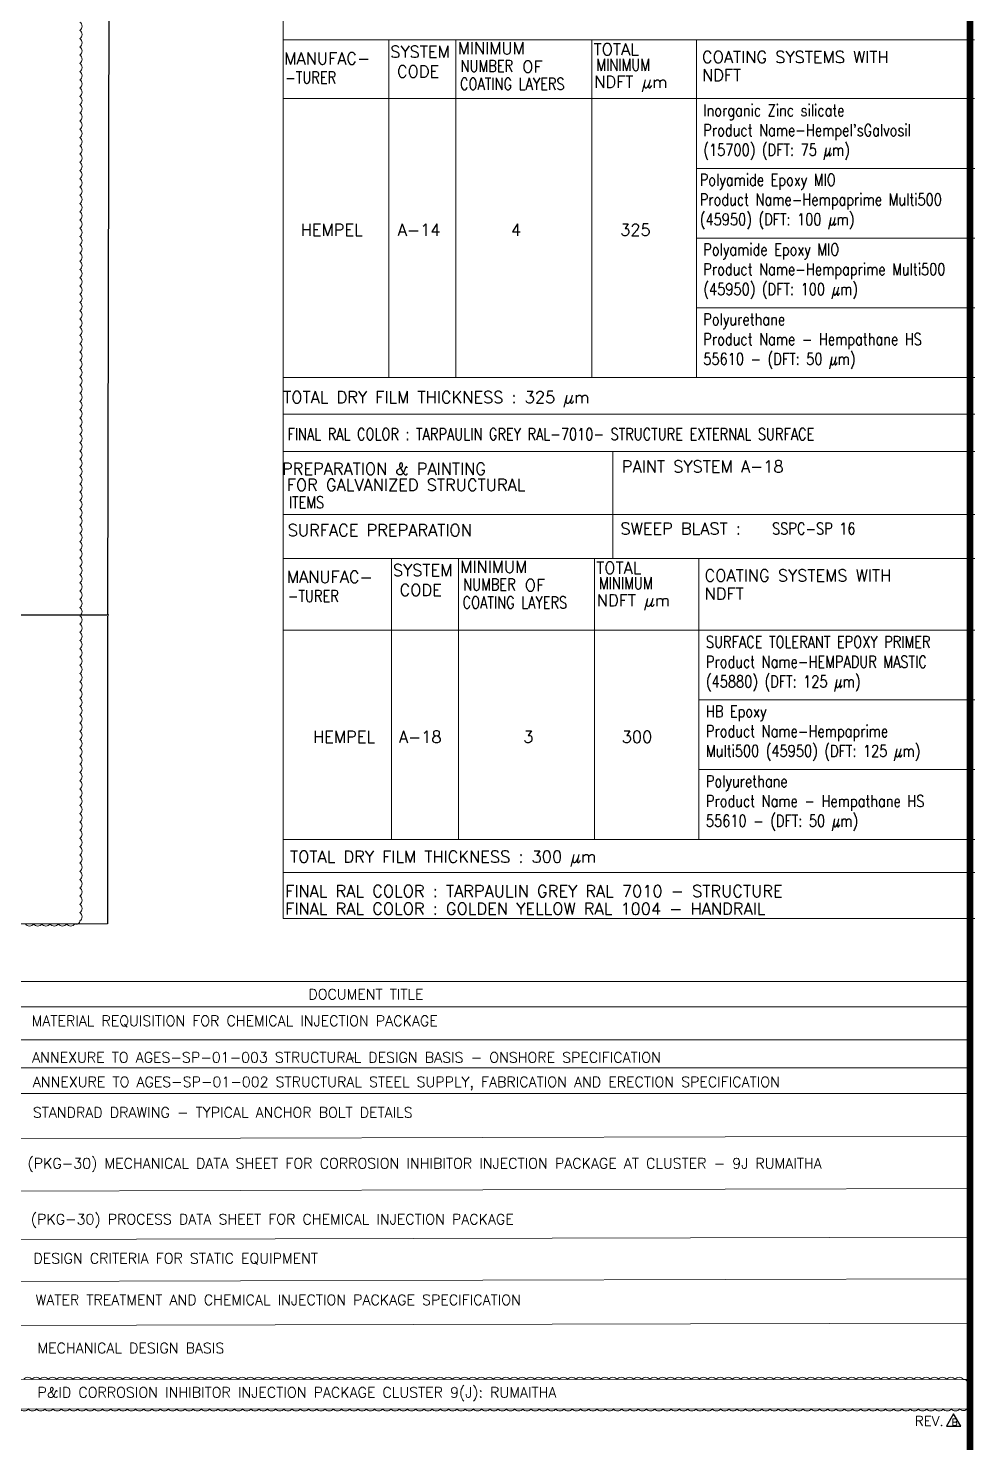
# Model space of a CAD drawing. Header units: inches. Extents: x 26960 to 35074, y -20333 to -19295.
# Drawn here: x 27503.7 to 27646.5, y -19638.3 to -19423.9 of the extents above; entities that cross this region are included whole.
import ezdxf
from ezdxf.enums import TextEntityAlignment as Align

# ---------------------------------------------------------------- set-up
doc = ezdxf.new("R2010")
doc.units = ezdxf.units.IN
doc.header["$LTSCALE"] = 200
doc.header["$MEASUREMENT"] = 0
doc.linetypes.add('DASHED', pattern=[0.75, 0.5, -0.25])
doc.linetypes.add('DASHED2', pattern=[0.375, 0.25, -0.125])
doc.layers.add('B-OBJ', color=7, linetype='Continuous', lineweight=13)
doc.layers.add('OBJECT', color=7, linetype='Continuous', lineweight=18)
for name, color, linetype in [('BORDER1', 3, 'Continuous'), ('BORDER2', 7, 'Continuous'), ('DIMENSION', 8, 'Continuous'), ('text', 3, 'Continuous')]:
    doc.layers.add(name, color=color, linetype=linetype)
doc.styles.add("ROMAN'S", font='romans.shx')
doc.styles.add('ROMANC', font='ROMANC', dxfattribs={"height": 5})
doc.styles.add('ROMANS', font='romans.shx')
doc.styles.add('ROMANT', font='romant.shx')
doc.styles.add('RS', font='ROMANS.shx', dxfattribs={"width": 0.8})
doc.styles.get("Standard").update_dxf_attribs({"font": 'romans.shx'})

# ---------------------------------------------------------------- blocks, each defined once
blk = doc.blocks.new('*U231')
at = {"layer": 'text', "color": 252, "lineweight": 15}
blk.add_line((548.8, -1829.7, -0.6), (546.1, -0.4, 0), dxfattribs=at)
blk = doc.blocks.new('*U230')
at = {"layer": 'DIMENSION', "color": 0, "linetype": 'ByBlock', "lineweight": -2, "transparency": 16777216, "rotation": 90.0688357429262}
blk.add_blockref('*U231', (-22965.5, -18534.9, 0.6), dxfattribs=at)
blk = doc.blocks.new('*U233')
at = {"layer": 'text', "color": 252, "lineweight": 15}
blk.add_line((548.8, -1829.7, -0.6), (546.1, -0.4, 0), dxfattribs=at)
blk = doc.blocks.new('*U232')
at = {"layer": 'DIMENSION', "color": 0, "linetype": 'ByBlock', "lineweight": -2, "transparency": 16777216, "rotation": 90.0688357429262}
blk.add_blockref('*U233', (-22965.5, -18534.9, 0.6), dxfattribs=at)
blk = doc.blocks.new('*U235')
at = {"layer": 'text', "color": 252, "lineweight": 15}
blk.add_line((548.8, -1829.7, -0.6), (546.1, -0.4, 0), dxfattribs=at)
blk = doc.blocks.new('*U234')
at = {"layer": 'DIMENSION', "color": 0, "linetype": 'ByBlock', "lineweight": -2, "transparency": 16777216, "rotation": 90.0688357429262}
blk.add_blockref('*U235', (-22965.5, -18534.9, 0.6), dxfattribs=at)
blk = doc.blocks.new('*U237')
at = {"layer": 'text', "color": 252, "lineweight": 15}
blk.add_line((548.8, -1829.7, -0.6), (546.1, -0.4, 0), dxfattribs=at)
blk = doc.blocks.new('*U236')
at = {"layer": 'DIMENSION', "color": 0, "linetype": 'ByBlock', "lineweight": -2, "transparency": 16777216, "rotation": 90.0688357429262}
blk.add_blockref('*U237', (-22965.5, -18534.9, 0.6), dxfattribs=at)
blk = doc.blocks.new('*U239')
at = {"layer": 'text', "color": 252, "lineweight": 15}
blk.add_line((548.8, -1829.7, -0.6), (546.1, -0.4, 0), dxfattribs=at)
blk = doc.blocks.new('*U238')
at = {"layer": 'DIMENSION', "color": 0, "linetype": 'ByBlock', "lineweight": -2, "transparency": 16777216, "rotation": 90.0688357429262}
blk.add_blockref('*U239', (-22965.5, -18534.9, 0.6), dxfattribs=at)
blk = doc.blocks.new('*U254')
at = {"layer": 'BORDER1', "color": 154, "true_color": 0x1859a9, "const_width": 1}
blk.add_lwpolyline([(656, 0), (656, 564)], dxfattribs=at)
at = {"layer": 'BORDER2', "flags": 8}
for tag, height, style, p in [('REV-B', 2.7, 'ROMANS', (662.76, 125.68)), ('REV-A', 2.7, 'ROMANS', (662.76, 118.68)), ('RE-B', 7, 'ROMANT', (745.34, 6.15))]:
    blk.add_attdef(tag, text='', height=height, dxfattribs=dict(at, style=style)).set_placement(p, align=Align.CENTER)
at = {"layer": 'BORDER2', "style": 'ROMANS', "width": 4.59626}
for tag, p, p2 in [('DATE-B', (668.47, 125.68), (681.47, 125.68)), ('DATE-A', (668.47, 118.68), (681.47, 118.68))]:
    blk.add_attdef(tag, text='', height=2.7, dxfattribs=at).set_placement(p, p2, align=Align.FIT)
at = {"layer": 'BORDER2'}
for tag, height, style, p in [('DRN-B', 2.7, 'ROMANS', (689.55, 125.68)), ('CHD-B', 2.7, 'ROMANS', (701.61, 125.68)), ('APD-B', 2.7, 'ROMANS', (713.32, 125.68)), ('DRN-A', 2.7, 'ROMANS', (689.55, 118.68)), ('CHD-A', 2.7, 'ROMANS', (701.61, 118.68)), ('APD-A', 2.7, 'ROMANS', (713.32, 118.68)), ('CONS_CONT_VEND', 3.5, 'ROMANC', (726, 61.94))]:
    blk.add_attdef(tag, text='', height=height, dxfattribs=dict(at, style=style)).set_placement(p, align=Align.CENTER)
at = {"layer": 'BORDER2', "style": 'ROMANS', "width": 0.8}
for tag, p, height in [('1:X', (670.77, 103.49), 3), ('LOC', (709.61, 103.49), 3), ('PROJ_NO', (774.84, 103.49), 3), ('CONS_DRG_NO', (681.74, 53.26), 2.5)]:
    blk.add_attdef(tag, p, '', height=height, dxfattribs=at)
at = {"layer": 'BORDER2', "lineweight": 30, "width": 0.8, "flags": 104}
for tag, p in [('COMMENTS-B', (719.88, 127.5)), ('COMMENTS-A', (719.88, 120.5))]:
    blk.add_attdef(tag, text='', height=2.2, dxfattribs=at).set_placement(p, align=Align.MIDDLE_LEFT)
at = {"layer": 'BORDER2', "style": 'ROMANS', "width": 0.8}
for tag, p in [('PROJECT_TITLE_1', (726, 45.91)), ('PROJECT_TITLE_2', (726, 40.58))]:
    blk.add_attdef(tag, text='', height=3.5, dxfattribs=at).set_placement(p, align=Align.MIDDLE)
at = {"layer": 'BORDER2', "style": 'ROMANT', "width": 0.8}
for tag, p in [('DRG_TITLE_1', (726, 29.73)), ('DRG_TITLE_2', (726, 23.03)), ('DRG_TITLE_3', (726, 16.33))]:
    blk.add_attdef(tag, text='', height=4, dxfattribs=at).set_placement(p, align=Align.CENTER)
at = {"layer": 'BORDER2', "style": 'ROMANT'}
for tag, p in [('AR', (668.95, 6.15)), ('PA', (683.03, 6.15)), ('DC', (697.09, 6.15)), ('TS', (775.94, 6.15))]:
    blk.add_attdef(tag, p, '', height=7, dxfattribs=at)
for tag, p in [('SRNO', (736.79, 6.15)), ('SH', (771.83, 6.2))]:
    blk.add_attdef(tag, text='', height=7, dxfattribs=at).set_placement(p, align=Align.RIGHT)
at = {"layer": 'BORDER2', "style": 'ROMANS', "flags": 2}
blk.add_attdef('TB_VERSION', text='', height=2, dxfattribs=at).set_placement((1, -1), align=Align.TOP_LEFT)
blk = doc.blocks.new('REVISION')
at = {"layer": 'DIMENSION', "color": 1, "linetype": 'DASHED2'}
blk.add_lwpolyline([(-2.5, 13.6), (-11.2, 28.6), (-19.9, 13.6)], close=True, dxfattribs=at)
at = {"layer": 'DIMENSION', "color": 1, "linetype": 'DASHED2', "attachment_point": 1, "style": "ROMAN'S"}
for s, insert, char_height, width in [('REV.', (-58.2, 26), 12, 56.203), ('B', (-13.6, 22.6), 8, 5.597)]:
    blk.add_mtext(s, dxfattribs=dict(at, insert=insert, char_height=char_height, width=width))

msp = doc.modelspace()

# ---------------------------------------------------------------- linework, layer by layer
at = {"layer": 'B-OBJ', "color": 8}
msp.add_line((27375.81865, -19559.65185), (27515.68354, -19559.65185), dxfattribs=at)
at = {"layer": 'B-OBJ', "color": 6}
for points in [[(27511.518, -19422.93719, -0.5206), (27511.518, -19424.18719, -0.5206), (27511.518, -19425.43719, -0.5206), (27511.518, -19426.68719, -0.5206), (27511.518, -19427.93719, -0.5206), (27511.518, -19429.18719, -0.5206), (27511.518, -19430.43719, -0.5206), (27511.518, -19431.68719, -0.5206), (27511.518, -19432.93719, -0.5206), (27511.518, -19434.18719, -0.5206), (27511.518, -19435.43719, -0.5206), (27511.518, -19436.68719, -0.5206), (27511.518, -19437.93719, -0.5206), (27511.518, -19439.18719, -0.5206), (27511.518, -19440.43719, -0.5206), (27511.518, -19441.68719, -0.5206), (27511.518, -19442.93719, -0.5206), (27511.518, -19444.18719, -0.5206), (27511.518, -19445.43719, -0.5206), (27511.518, -19446.68719, -0.5206), (27511.518, -19447.93719, -0.5206), (27511.518, -19449.18719, -0.5206), (27511.518, -19450.43719, -0.5206), (27511.518, -19451.68719, -0.5206), (27511.518, -19452.93719, -0.5206), (27511.518, -19454.18719, -0.5206), (27511.518, -19455.43719, -0.5206), (27511.518, -19456.68719, -0.5206), (27511.518, -19457.93719, -0.5206), (27511.518, -19459.18719, -0.5206), (27511.518, -19460.43719, -0.5206), (27511.518, -19461.68719, -0.5206), (27511.518, -19462.93719, -0.5206), (27511.518, -19464.18719, -0.5206), (27511.518, -19465.43719, -0.5206), (27511.518, -19466.68719, -0.5206), (27511.518, -19467.93719, -0.5206), (27511.518, -19469.18719, -0.5206), (27511.518, -19470.43719, -0.5206), (27511.518, -19471.68719, -0.5206), (27511.518, -19472.93719, -0.5206), (27511.518, -19474.18719, -0.5206), (27511.518, -19475.43719, -0.5206), (27511.518, -19476.68719, -0.5206), (27511.518, -19477.93719, -0.5206), (27511.518, -19479.18719, -0.5206), (27511.518, -19480.43719, -0.5206), (27511.518, -19481.68719, -0.5206), (27511.518, -19482.93719, -0.5206), (27511.518, -19484.18719, -0.5206), (27511.518, -19485.43719, -0.5206), (27511.518, -19486.68719, -0.5206), (27511.518, -19487.93719, -0.5206), (27511.518, -19489.18719, -0.5206), (27511.518, -19490.43719, -0.5206), (27511.518, -19491.68719, -0.5206), (27511.518, -19492.93719, -0.5206), (27511.518, -19494.18719, -0.5206), (27511.518, -19495.43719, -0.5206), (27511.518, -19496.68719, -0.5206), (27511.518, -19497.93719, -0.5206), (27511.518, -19499.18719, -0.5206), (27511.518, -19500.43719, -0.5206), (27511.518, -19501.68719, -0.5206), (27511.518, -19502.93719, -0.5206), (27511.518, -19504.18719, -0.5206), (27511.518, -19505.43719, -0.5206), (27511.518, -19506.68719, -0.5206), (27511.518, -19507.93719, -0.5206), (27511.518, -19509.18719, -0.5206), (27511.518, -19510.43719, -0.5206), (27511.518, -19511.68719, -0.5206), (27511.518, -19512.93719, -0.5206), (27511.518, -19514.18719, -0.5206), (27511.518, -19515.43719, -0.5206), (27511.518, -19516.68719, -0.5206), (27511.518, -19517.93719, -0.5206), (27511.518, -19519.18719, -0.5206), (27511.518, -19520.43719, -0.5206), (27511.518, -19521.68719, -0.5206), (27511.518, -19522.93719, -0.5206), (27511.518, -19524.18719, -0.5206), (27511.518, -19525.43719, -0.5206), (27511.518, -19526.68719, -0.5206), (27511.518, -19527.93719, -0.5206), (27511.518, -19529.18719, -0.5206), (27511.518, -19530.43719, -0.5206), (27511.518, -19531.68719, -0.5206), (27511.518, -19532.93719, -0.5206), (27511.518, -19534.18719, -0.5206), (27511.518, -19535.43719, -0.5206), (27511.518, -19536.68719, -0.5206), (27511.518, -19537.93719, -0.5206), (27511.518, -19539.18719, -0.5206), (27511.518, -19540.43719, -0.5206), (27511.518, -19541.68719, -0.5206), (27511.518, -19542.93719, -0.5206), (27511.518, -19544.18719, -0.5206), (27511.518, -19545.43719, -0.5206), (27511.518, -19546.68719, -0.5206), (27511.518, -19547.93719, -0.5206), (27511.518, -19549.18719, -0.5206), (27511.518, -19550.43719, -0.5206), (27511.518, -19551.68719, -0.5206), (27511.518, -19552.93719, -0.5206), (27511.518, -19554.18719, -0.5206), (27511.518, -19555.43719, -0.5206), (27511.518, -19556.68719, -0.5206), (27511.518, -19557.93719, -0.5206), (27511.518, -19559.18719, -0.5206), (27510.73266, -19559.65185, -0.5206), (27509.48266, -19559.65185, -0.5206), (27508.23266, -19559.65185, -0.5206), (27506.98266, -19559.65185, -0.5206), (27505.73266, -19559.65185, -0.5206), (27504.48266, -19559.65185, -0.5206), (27503.23266, -19559.65185, -0.5206)], [(27502.97658, -19628.71562, -0.5206), (27504.22658, -19628.71562, -0.5206), (27505.47658, -19628.71562, -0.5206), (27506.72658, -19628.71562, -0.5206), (27507.97658, -19628.71562, -0.5206), (27509.22658, -19628.71562, -0.5206), (27510.47658, -19628.71562, -0.5206), (27511.72658, -19628.71562, -0.5206), (27512.97658, -19628.71562, -0.5206), (27514.22658, -19628.71562, -0.5206), (27515.47658, -19628.71562, -0.5206), (27516.72658, -19628.71562, -0.5206), (27517.97658, -19628.71562, -0.5206), (27519.22658, -19628.71562, -0.5206), (27520.47658, -19628.71562, -0.5206), (27521.72658, -19628.71562, -0.5206), (27522.97658, -19628.71562, -0.5206), (27524.22658, -19628.71562, -0.5206), (27525.47658, -19628.71562, -0.5206), (27526.72658, -19628.71562, -0.5206), (27527.97658, -19628.71562, -0.5206), (27529.22658, -19628.71562, -0.5206), (27530.47658, -19628.71562, -0.5206), (27531.72658, -19628.71562, -0.5206), (27532.97658, -19628.71562, -0.5206), (27534.22658, -19628.71562, -0.5206), (27535.47658, -19628.71562, -0.5206), (27536.72658, -19628.71562, -0.5206), (27537.97658, -19628.71562, -0.5206), (27539.22658, -19628.71562, -0.5206), (27540.47658, -19628.71562, -0.5206), (27541.72658, -19628.71562, -0.5206), (27542.97658, -19628.71562, -0.5206), (27544.22658, -19628.71562, -0.5206), (27545.47658, -19628.71562, -0.5206), (27546.72658, -19628.71562, -0.5206), (27547.97658, -19628.71562, -0.5206), (27549.22658, -19628.71562, -0.5206), (27550.47658, -19628.71562, -0.5206), (27551.72658, -19628.71562, -0.5206), (27552.97658, -19628.71562, -0.5206), (27554.22658, -19628.71562, -0.5206), (27555.47658, -19628.71562, -0.5206), (27556.72658, -19628.71562, -0.5206), (27557.97658, -19628.71562, -0.5206), (27559.22658, -19628.71562, -0.5206), (27560.47658, -19628.71562, -0.5206), (27561.72658, -19628.71562, -0.5206), (27562.97658, -19628.71562, -0.5206), (27564.22658, -19628.71562, -0.5206), (27565.47658, -19628.71562, -0.5206), (27566.72658, -19628.71562, -0.5206), (27567.97658, -19628.71562, -0.5206), (27569.22658, -19628.71562, -0.5206), (27570.47658, -19628.71562, -0.5206), (27571.72658, -19628.71562, -0.5206), (27572.97658, -19628.71562, -0.5206), (27574.22658, -19628.71562, -0.5206), (27575.47658, -19628.71562, -0.5206), (27576.72658, -19628.71562, -0.5206), (27577.97658, -19628.71562, -0.5206), (27579.22658, -19628.71562, -0.5206), (27580.47658, -19628.71562, -0.5206), (27581.72658, -19628.71562, -0.5206), (27582.97658, -19628.71562, -0.5206), (27584.22658, -19628.71562, -0.5206), (27585.47658, -19628.71562, -0.5206), (27586.72658, -19628.71562, -0.5206), (27587.97658, -19628.71562, -0.5206), (27589.22658, -19628.71562, -0.5206), (27590.47658, -19628.71562, -0.5206), (27591.72658, -19628.71562, -0.5206), (27592.97658, -19628.71562, -0.5206), (27594.22658, -19628.71562, -0.5206), (27595.47658, -19628.71562, -0.5206), (27596.72658, -19628.71562, -0.5206), (27597.97658, -19628.71562, -0.5206), (27599.22658, -19628.71562, -0.5206), (27600.47658, -19628.71562, -0.5206), (27601.72658, -19628.71562, -0.5206), (27602.97658, -19628.71562, -0.5206), (27604.22658, -19628.71562, -0.5206), (27605.47658, -19628.71562, -0.5206), (27606.72658, -19628.71562, -0.5206), (27607.97658, -19628.71562, -0.5206), (27609.22658, -19628.71562, -0.5206), (27610.47658, -19628.71562, -0.5206), (27611.72658, -19628.71562, -0.5206), (27612.97658, -19628.71562, -0.5206), (27614.22658, -19628.71562, -0.5206), (27615.47658, -19628.71562, -0.5206), (27616.72658, -19628.71562, -0.5206), (27617.97658, -19628.71562, -0.5206), (27619.22658, -19628.71562, -0.5206), (27620.47658, -19628.71562, -0.5206), (27621.72658, -19628.71562, -0.5206), (27622.97658, -19628.71562, -0.5206), (27624.22658, -19628.71562, -0.5206), (27625.47658, -19628.71562, -0.5206), (27626.72658, -19628.71562, -0.5206), (27627.97658, -19628.71562, -0.5206), (27629.22658, -19628.71562, -0.5206), (27630.47658, -19628.71562, -0.5206), (27631.72658, -19628.71562, -0.5206), (27632.97658, -19628.71562, -0.5206), (27634.22658, -19628.71562, -0.5206), (27635.47658, -19628.71562, -0.5206), (27636.72658, -19628.71562, -0.5206), (27637.97658, -19628.71562, -0.5206), (27639.22658, -19628.71562, -0.5206), (27640.47658, -19628.71562, -0.5206), (27641.72658, -19628.71562, -0.5206), (27642.97658, -19628.71562, -0.5206), (27644.22658, -19628.71562, -0.5206), (27645.47658, -19628.71562, -0.5206), (27646.10247, -19629.33973, -0.5206), (27646.10247, -19630.58973, -0.5206), (27646.10247, -19631.83973, -0.5206), (27646.10247, -19633.08973, -0.5206), (27644.93437, -19633.17164, -0.5206), (27643.68437, -19633.17164, -0.5206), (27642.43437, -19633.17164, -0.5206), (27641.18437, -19633.17164, -0.5206), (27639.93437, -19633.17164, -0.5206), (27638.68437, -19633.17164, -0.5206), (27637.43437, -19633.17164, -0.5206), (27636.18437, -19633.17164, -0.5206), (27634.93437, -19633.17164, -0.5206), (27633.68437, -19633.17164, -0.5206), (27632.43437, -19633.17164, -0.5206), (27631.18437, -19633.17164, -0.5206), (27629.93437, -19633.17164, -0.5206), (27628.68437, -19633.17164, -0.5206), (27627.43437, -19633.17164, -0.5206), (27626.18437, -19633.17164, -0.5206), (27624.93437, -19633.17164, -0.5206), (27623.68437, -19633.17164, -0.5206), (27622.43437, -19633.17164, -0.5206), (27621.18437, -19633.17164, -0.5206), (27619.93437, -19633.17164, -0.5206), (27618.68437, -19633.17164, -0.5206), (27617.43437, -19633.17164, -0.5206), (27616.18437, -19633.17164, -0.5206), (27614.93437, -19633.17164, -0.5206), (27613.68437, -19633.17164, -0.5206), (27612.43437, -19633.17164, -0.5206), (27611.18437, -19633.17164, -0.5206), (27609.93437, -19633.17164, -0.5206), (27608.68437, -19633.17164, -0.5206), (27607.43437, -19633.17164, -0.5206), (27606.18437, -19633.17164, -0.5206), (27604.93437, -19633.17164, -0.5206), (27603.68437, -19633.17164, -0.5206), (27602.43437, -19633.17164, -0.5206), (27601.18437, -19633.17164, -0.5206), (27599.93437, -19633.17164, -0.5206), (27598.68437, -19633.17164, -0.5206), (27597.43437, -19633.17164, -0.5206), (27596.18437, -19633.17164, -0.5206), (27594.93437, -19633.17164, -0.5206), (27593.68437, -19633.17164, -0.5206), (27592.43437, -19633.17164, -0.5206), (27591.18437, -19633.17164, -0.5206), (27589.93437, -19633.17164, -0.5206), (27588.68437, -19633.17164, -0.5206), (27587.43437, -19633.17164, -0.5206), (27586.18437, -19633.17164, -0.5206), (27584.93437, -19633.17164, -0.5206), (27583.68437, -19633.17164, -0.5206), (27582.43437, -19633.17164, -0.5206), (27581.18437, -19633.17164, -0.5206), (27579.93437, -19633.17164, -0.5206), (27578.68437, -19633.17164, -0.5206), (27577.43437, -19633.17164, -0.5206), (27576.18437, -19633.17164, -0.5206), (27574.93437, -19633.17164, -0.5206), (27573.68437, -19633.17164, -0.5206), (27572.43437, -19633.17164, -0.5206), (27571.18437, -19633.17164, -0.5206), (27569.93437, -19633.17164, -0.5206), (27568.68437, -19633.17164, -0.5206), (27567.43437, -19633.17164, -0.5206), (27566.18437, -19633.17164, -0.5206), (27564.93437, -19633.17164, -0.5206), (27563.68437, -19633.17164, -0.5206), (27562.43437, -19633.17164, -0.5206), (27561.18437, -19633.17164, -0.5206), (27559.93437, -19633.17164, -0.5206), (27558.68437, -19633.17164, -0.5206), (27557.43437, -19633.17164, -0.5206), (27556.18437, -19633.17164, -0.5206), (27554.93437, -19633.17164, -0.5206), (27553.68437, -19633.17164, -0.5206), (27552.43437, -19633.17164, -0.5206), (27551.18437, -19633.17164, -0.5206), (27549.93437, -19633.17164, -0.5206), (27548.68437, -19633.17164, -0.5206), (27547.43437, -19633.17164, -0.5206), (27546.18437, -19633.17164, -0.5206), (27544.93437, -19633.17164, -0.5206), (27543.68437, -19633.17164, -0.5206), (27542.43437, -19633.17164, -0.5206), (27541.18437, -19633.17164, -0.5206), (27539.93437, -19633.17164, -0.5206), (27538.68437, -19633.17164, -0.5206), (27537.43437, -19633.17164, -0.5206), (27536.18437, -19633.17164, -0.5206), (27534.93437, -19633.17164, -0.5206), (27533.68437, -19633.17164, -0.5206), (27532.43437, -19633.17164, -0.5206), (27531.18437, -19633.17164, -0.5206), (27529.93437, -19633.17164, -0.5206), (27528.68437, -19633.17164, -0.5206), (27527.43437, -19633.17164, -0.5206), (27526.18437, -19633.17164, -0.5206), (27524.93437, -19633.17164, -0.5206), (27523.68437, -19633.17164, -0.5206), (27522.43437, -19633.17164, -0.5206), (27521.18437, -19633.17164, -0.5206), (27519.93437, -19633.17164, -0.5206), (27518.68437, -19633.17164, -0.5206), (27517.43437, -19633.17164, -0.5206), (27516.18437, -19633.17164, -0.5206), (27514.93437, -19633.17164, -0.5206), (27513.68437, -19633.17164, -0.5206), (27512.43437, -19633.17164, -0.5206), (27511.18437, -19633.17164, -0.5206), (27509.93437, -19633.17164, -0.5206), (27508.68437, -19633.17164, -0.5206), (27507.43437, -19633.17164, -0.5206), (27506.18437, -19633.17164, -0.5206), (27504.93437, -19633.17164, -0.5206), (27503.68437, -19633.17164, -0.5206), (27502.43437, -19633.17164, -0.5206)]]:
    msp.add_lwpolyline(points, format="xyb", dxfattribs=at)
at = {"layer": 'DIMENSION'}
for p, q in [((27516.14836, -19310.31992, 18.71139), (27515.70293, -19512.77392, 2.84448)), ((27375.81865, -19512.73203), (27515.87861, -19512.77397, 2.84806)), ((27515.7024, -19513.01652, 2.82547), (27515.68354, -19559.65185, 2.14708))]:
    msp.add_line(p, q, dxfattribs=at)
at = {"layer": 'OBJECT', "color": 252, "lineweight": 15}
msp.add_line((27542.32597, -19532.83934, -0.0601), (27542.31952, -19310.30753, 0), dxfattribs=at)
at = {"layer": 'OBJECT', "color": 1, "lineweight": 15}
for p, q in [((27542.31952, -19558.84755, 0), (27542.31952, -19310.31912, 0)), ((27542.31952, -19425.64176, 0), (27647.19138, -19425.64176, 0)), ((27542.31952, -19425.64176, 0), (27542.31952, -19434.53514, 0)), ((27558.36977, -19425.64176, 0), (27558.36994, -19476.80712, 0.19421)), ((27568.52935, -19425.64176, 0), (27568.52948, -19476.80722, 0.16955)), ((27589.15316, -19425.64176, 0), (27589.15319, -19476.80743, 0.11949)), ((27604.99995, -19425.64176, 0), (27604.99997, -19476.80758, 0.09346)), ((27542.31952, -19434.53514, 0), (27647.19138, -19434.53514, 0)), ((27542.31952, -19434.53514, 0), (27542.31983, -19476.80697, 0.25052)), ((27604.99996, -19445.10338, 0.03555), (27647.25674, -19445.10327, -0.10835)), ((27604.99996, -19455.67162, 0.05485), (27647.25675, -19455.67151, -0.08904)), ((27604.99996, -19466.23986, 0.07416), (27647.25675, -19466.23975, -0.06974)), ((27542.31952, -19476.80761, 0.14124), (27647.25671, -19476.808, -0.05043)), ((27542.31952, -19482.38301, -4.39157), (27647.25671, -19482.38301, -4.39157)), ((27542.31952, -19488.02938, 0), (27647.25674, -19488.0293, -0.13038)), ((27542.31952, -19497.6067, -0.01512), (27647.25675, -19497.6067, -0.01512)), ((27542.31952, -19504.25133, -0.01512), (27647.25675, -19504.25133, -0.01512)), ((27558.76139, -19504.25133, -0.01512), (27558.76145, -19546.83441, 0.06279)), ((27568.92097, -19504.25133, -0.01512), (27568.92102, -19546.8344, 0.05289)), ((27589.54478, -19504.25133, -0.01512), (27589.54479, -19546.83439, 0.03281)), ((27605.39157, -19504.25133, -0.01512), (27605.39157, -19546.83438, 0.02233)), ((27542.31952, -19515.12973, -0.03024), (27647.25675, -19515.12973, -0.03024)), ((27605.39157, -19525.69797, 0.01375), (27647.25675, -19525.69786, -0.12881)), ((27605.39167, -19536.26621, 0.03306), (27647.25675, -19536.26611, -0.10951)), ((27542.31953, -19546.83435, -0.0902), (27647.25675, -19546.83435, -0.0902)), ((27542.31953, -19551.87809, -0.07508), (27647.2589, -19551.87809, -0.07508)), ((27542.31952, -19558.84755, 0), (27647.25674, -19558.84751, -0.11443))]:
    msp.add_line(p, q, dxfattribs=at)
at = {"layer": 'text', "color": 1, "lineweight": 15}
for p, q in [((27592.31552, -19504.25133, -0.01512), (27592.31552, -19488.02934, -3.1597)), ((27646.10243, -19568.38824, -0.39166), (27454.13148, -19568.38824, -0.05257)), ((27646.10195, -19568.38824, -0.39166), (27646.10247, -19633.17164, -0.09655)), ((27646.10243, -19572.23385, -0.74987), (27454.13148, -19572.23385, -0.05257)), ((27646.10243, -19628.66267, -0.74995), (27454.22658, -19628.71562, -0.05257)), ((27646.10247, -19633.17164, -0.74743), (27454.22252, -19633.25331, -0.0554))]:
    msp.add_line(p, q, dxfattribs=at)
at = {"layer": 'text', "color": 252, "lineweight": 15}
for p, q in [((27646.10243, -19577.20154, -0.39166), (27454.13148, -19577.20154, -0.05257)), ((27646.10243, -19581.47942, -0.74991), (27454.13148, -19581.47942, -0.05257)), ((27646.10243, -19585.35613, -0.74992), (27454.13148, -19585.35613, -0.05257))]:
    msp.add_line(p, q, dxfattribs=at)

# ---------------------------------------------------------------- block references
at = {"layer": 'BORDER1', "lineweight": 9}
msp.add_blockref('*U254', (26990.4983, -19874.28619), dxfattribs=at)
at = {"layer": 'DIMENSION', "color": 7, "linetype": 'DASHED', "xscale": 0.1048982027016032, "yscale": 0.1048982027016032, "zscale": 0.1048982027016032}
for name, p in [('*U230', (29863.28244, -17705.37274, -0.11709)), ('*U232', (29863.28244, -17713.28531, -0.11709)), ('*U234', (29863.28244, -17720.64065, -0.11709)), ('*U236', (29863.28244, -17726.99299, -0.11709)), ('*U238', (29863.28244, -17733.67966, -0.11709))]:
    msp.add_blockref(name, p, dxfattribs=at)
at = {"layer": 'DIMENSION', "color": 6, "linetype": 'DASHED2', "xscale": 0.1252646215129461, "yscale": 0.1252646215129461, "zscale": 0.1252646215129461}
msp.add_blockref('REVISION', (27645.42883, -19637.52244), dxfattribs=at)

# ---------------------------------------------------------------- texts
at = {"layer": 'DIMENSION', "lineweight": 0, "insert": (27552.52612, -19579.93517, -0.11709), "char_height": 0.0209796, "attachment_point": 1, "style": "ROMAN'S"}
msp.add_mtext('DESIGN CRITERIA FOR STATIC EQUIPMENT', dxfattribs=at)
at = {"layer": 'OBJECT', "color": 3, "lineweight": 15, "style": 'RS'}
for s, p in [('MANUFAC-', (27542.50348, -19429.33465, 0)), ('SYSTEM', (27558.58088, -19428.31947, 0)), ('MINIMUM ', (27568.79574, -19427.7964, 0)), ('TOTAL ', (27589.41595, -19427.95604, 0)), ('COATING SYSTEMS WITH', (27605.85899, -19429.12437, 0)), ('CODE', (27559.5953, -19431.32827, 0)), ('OF ', (27578.59044, -19430.58102, 0)), ('NDFT', (27605.85931, -19431.87048, 0)), ('NDFT µm', (27589.50709, -19432.88836, 0)), ('HEMPEL', (27544.99385, -19455.32585, 0.05132)), ('A-14', (27559.71301, -19455.32585, 0.05132)), ('4', (27576.87824, -19455.32585, 0.05132)), ('325', (27593.44791, -19455.32585, 0.05132)), ('TOTAL DRY FILM THICKNESS : 325 µm ', (27542.33614, -19480.70921, -4.39157)), (' PREPARATION & PAINTING', (27540.92331, -19491.55241, -0.01512)), ('PAINT SYSTEM A-18', (27593.69902, -19491.1963, -0.06212)), ('FOR GALVANIZED STRUCTURAL ', (27542.88752, -19493.99702, -0.01512)), ('SURFACE PREPARATION', (27543.02343, -19500.85543, -0.03024)), ('SWEEP BLAST :', (27593.48045, -19500.621, -0.03024)), ('SYSTEM', (27558.97249, -19506.92904, -0.01512)), ('MINIMUM ', (27569.18736, -19506.40598, -0.01512)), ('TOTAL ', (27589.80757, -19506.56561, -0.01512)), ('MANUFAC-', (27542.8951, -19507.94423, -0.01512)), ('COATING SYSTEMS WITH', (27606.25061, -19507.73395, -0.01512)), ('CODE', (27559.98692, -19509.93784, -0.01512)), ('OF ', (27578.98206, -19509.19059, -0.01512)), ('NDFT', (27606.25092, -19510.48005, -0.01512)), ('NDFT µm', (27589.89871, -19511.49793, -0.01512)), ('HEMPEL', (27546.85585, -19532.19009, -0.03024)), ('A-18', (27559.88218, -19532.19009, -0.03024)), ('3', (27578.74024, -19532.19009, -0.03024)), ('300', (27593.68524, -19532.19009, -0.03024)), ('TOTAL DRY FILM THICKNESS : 300 µm ', (27543.37384, -19550.35398, -4.49888)), ('FINAL RAL COLOR : TARPAULIN GREY RAL 7010 - STRUCTURE', (27542.64766, -19555.57654, -4.49888)), ('FINAL RAL COLOR : GOLDEN YELLOW RAL 1004 - HANDRAIL', (27542.64766, -19558.24915, -4.49888))]:
    msp.add_text(s, height=1.8, dxfattribs=at).set_placement(p)
msp.add_text('DOCUMENT TITLE', height=1.5736084, dxfattribs=at).set_placement((27554.89007, -19570.3108, -0.06468), align=Align.MIDDLE)
for s, p in [('MATERIAL REQUISITION FOR CHEMICAL INJECTION PACKAGE', (27504.19712, -19574.34527, -0.1252)), ('ANNEXURE TO AGES-SP-01-003 STRUCTURAL DESIGN BASIS - ONSHORE SPECIFICATION', (27504.26232, -19579.88443, -0.1252)), ('ANNEXURE TO AGES-SP-01-002 STRUCTURAL STEEL SUPPLY, FABRICATION AND ERECTION SPECIFICATION', (27504.36931, -19583.60074, -0.1252)), ('STANDRAD DRAWING - TYPICAL ANCHOR BOLT DETAILS', (27504.36931, -19588.23457, -0.1252)), ('(PKG-30) MECHANICAL DATA SHEET FOR CORROSION INHIBITOR INJECTION PACKAGE AT CLUSTER - 9J RUMAITHA ', (27503.56174, -19595.95147, -0.00751)), ('(PKG-30) PROCESS DATA SHEET FOR CHEMICAL INJECTION PACKAGE', (27504.06362, -19604.41987, -0.10721)), ('DESIGN CRITERIA FOR STATIC EQUIPMENT', (27504.45208, -19610.34965, -0.1252)), ('WATER TREATMENT AND CHEMICAL INJECTION PACKAGE SPECIFICATION', (27504.80126, -19616.65046, 5.48693)), ('MECHANICAL DESIGN BASIS', (27505.0741, -19623.95208, 5.29964)), ('P&ID CORROSION INHIBITOR INJECTION PACKAGE CLUSTER 9(J): RUMAITHA ', (27505.06575, -19630.67324, 5.29964))]:
    msp.add_text(s, height=1.5736084, dxfattribs=at).set_placement(p, align=Align.MIDDLE_LEFT)
at = {"layer": 'OBJECT', "color": 3, "lineweight": 15, "char_height": 1.8, "attachment_point": 1, "style": 'RS'}
for s, insert, width in [('NUMBER', (27569.2387, -19428.67897, 0), 39.4345238), ('MINIMUM', (27589.83203, -19428.4978, 0), 40.0297619), ('-TURER', (27542.65753, -19430.43301, 0), 31.3988095), ('COATING LAYERS', (27569.15113, -19431.40326, 0), 79.3154762), ('ITEMS', (27543.18486, -19494.84155, 0), 26.9345238), ('NUMBER', (27569.63032, -19507.28854, -0.01512), 39.4345238), ('MINIMUM', (27590.22364, -19507.10737, -0.01512), 40.0297619), ('-TURER', (27543.04914, -19509.04259, -0.01512), 31.3988095), ('COATING LAYERS', (27569.54274, -19510.01283, -0.01512), 79.3154762)]:
    msp.add_mtext(s, dxfattribs=dict(at, insert=insert, width=width))
at = {"layer": 'OBJECT', "color": 3, "linetype": 'DASHED', "char_height": 1.8, "attachment_point": 1, "style": 'RS'}
for s, insert, width in [("Inorganic Zinc silicate \\PProduct Name-Hempel'sGalvosil\\P(15700) (DFT: 75 µm)", (27606.05888, -19435.40858, 0), 55.1680747), ('Polyamide Epoxy MIO \\PProduct Name-Hempaprime Multi500 \\P(45950) (DFT: 100 µm)', (27605.5242, -19445.93603, 0), 42.3459267), ('Polyamide Epoxy MIO \\PProduct Name-Hempaprime Multi500 \\P(45950) (DFT: 100 µm)', (27606.05897, -19456.50427, 0.0193), 42.3459267), ('Polyurethane \\PProduct Name - Hempathane HS 55610 - (DFT: 50 µm)', (27606.05897, -19467.10053, 0.0193), 37.5582857), ('FINAL RAL COLOR : TARPAULIN GREY RAL-7010- STRUCTURE EXTERNAL SURFACE ', (27542.98024, -19484.48855, -4.39157), 101.2178571), ('SSPC-SP 16', (27616.4868, -19498.821, -0.03024), 20.6742857), ('SURFACE TOLERANT EPOXY PRIMER \\PProduct Name-HEMPADUR MASTIC\\P(45880) (DFT: 125 µm)', (27606.45049, -19516.00317, -0.0218), 55.1680747), ('HB Epoxy \\PProduct Name-Hempaprime \\PMulti500 (45950) (DFT: 125 µm)', (27606.4504, -19526.53062, -0.0218), 42.3459267), ('Polyurethane \\PProduct Name - Hempathane HS 55610 - (DFT: 50 µm)', (27606.45067, -19537.12688, -0.0218), 37.5582857)]:
    msp.add_mtext(s, dxfattribs=dict(at, insert=insert, width=width))

doc.saveas('drawing.dxf')
